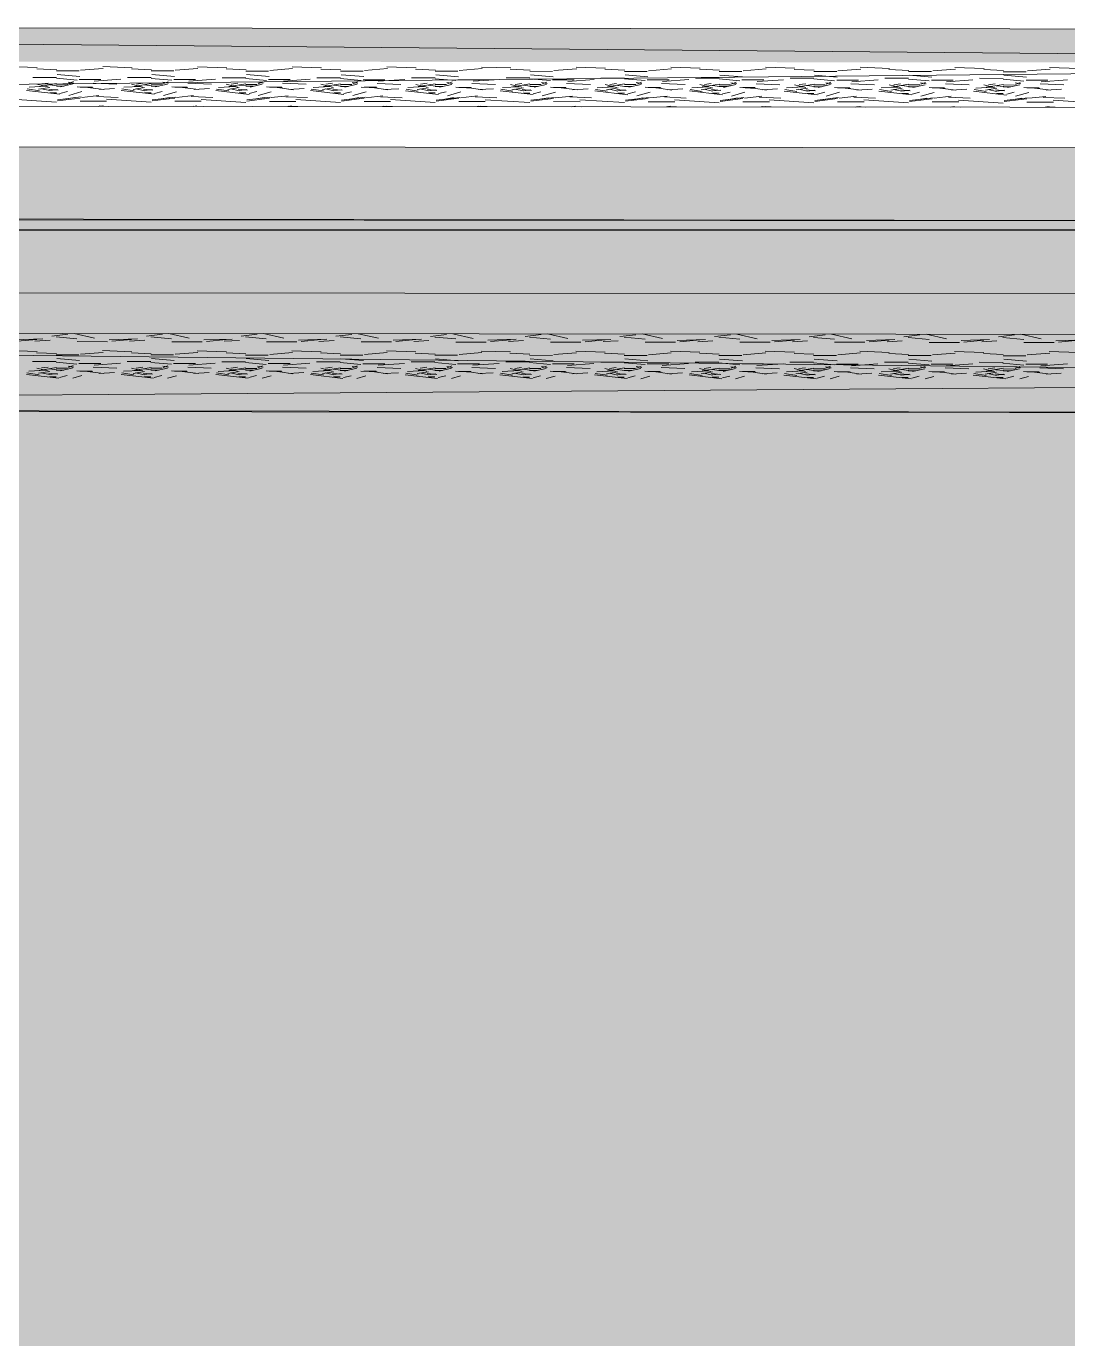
# Model space of a CAD drawing. Header units: inches. Extents: x -957 to 3394, y -3 to 3008.
# Drawn here: x 511.95 to 522.93, y 2172.69 to 2186.54 of the extents above; entities that cross this region are included whole.
import ezdxf

# ---------------------------------------------------------------- set-up
doc = ezdxf.new("R2010")
doc.units = ezdxf.units.IN
doc.header["$MEASUREMENT"] = 0
for name, color, linetype in [('hatches', 7, 'Continuous'), ('PDF_0', 7, 'Continuous'), ('PDF_GROUND', 7, 'Continuous')]:
    doc.layers.add(name, color=color, linetype=linetype)

msp = doc.modelspace()

# ---------------------------------------------------------------- hatches: boundary and pattern name
at = {"layer": 'hatches', "true_color": 0x000000}
h = msp.add_hatch(color=18, dxfattribs=at)
h.dxf.hatch_style = 1
h.paths.add_polyline_path([(423.822, 2184.391), (423.822, 1866.726), (660.591, 1866.726), (660.591, 2184.391)])
h.paths.add_polyline_path([(648.591, 2172.391), (648.591, 1878.726), (435.822, 1878.726), (435.822, 2172.391)], flags=16)
at = {"layer": 'PDF_0', "transparency": 33554559}
for points in [[(534.313, 2186.152), (490.342, 2186.189), (490.342, 2186.523), (490.343, 2186.528), (490.345, 2186.532), (490.349, 2186.535), (490.353, 2186.538), (490.358, 2186.538), (490.551, 2186.538), (490.554, 2186.539), (490.558, 2186.541), (490.56, 2186.543), (534.314, 2186.506)], [(490.339, 2182.515), (490.339, 2182.848), (534.31, 2182.811), (534.31, 2182.457), (490.557, 2182.494), (490.554, 2182.497), (490.551, 2182.499), (490.547, 2182.499), (490.355, 2182.499), (490.35, 2182.5), (490.345, 2182.502), (490.342, 2182.506), (490.34, 2182.51)]]:
    msp.add_hatch(color=256, dxfattribs=at).paths.add_polyline_path(points)

# ---------------------------------------------------------------- linework, layer by layer
at = {"layer": 'PDF_0', "lineweight": 0}
for points in [[(534.313, 2185.68), (490.342, 2185.717), (534.313, 2186.152), (490.342, 2186.543), (534.314, 2186.506)], [(511.753, 2186.117), (512.062, 2186.107)], [(512.057, 2186.095), (512.267, 2186.085)], [(512.518, 2186.079), (512.758, 2186.099)], [(512.752, 2186.117), (513.061, 2186.106)], [(513.056, 2186.094), (513.266, 2186.084)], [(513.517, 2186.078), (513.757, 2186.098)], [(513.751, 2186.116), (514.06, 2186.105)], [(514.055, 2186.093), (514.265, 2186.083)], [(514.516, 2186.077), (514.756, 2186.097)], [(514.75, 2186.115), (515.059, 2186.105)], [(515.054, 2186.092), (515.264, 2186.082)], [(515.515, 2186.077), (515.755, 2186.096)], [(515.749, 2186.114), (516.058, 2186.104)], [(516.053, 2186.091), (516.263, 2186.081)], [(516.514, 2186.076), (516.754, 2186.096)], [(516.748, 2186.113), (517.057, 2186.103)], [(517.052, 2186.09), (517.262, 2186.08)], [(517.513, 2186.075), (517.753, 2186.095)], [(517.747, 2186.112), (518.056, 2186.102)], [(518.051, 2186.09), (518.261, 2186.08)], [(518.512, 2186.074), (518.752, 2186.094)], [(518.746, 2186.111), (519.055, 2186.101)], [(519.05, 2186.089), (519.26, 2186.079)], [(519.511, 2186.073), (519.751, 2186.093)], [(519.745, 2186.111), (520.054, 2186.1)], [(520.049, 2186.088), (520.259, 2186.078)], [(520.51, 2186.072), (520.75, 2186.092)], [(520.744, 2186.11), (521.053, 2186.099)], [(521.048, 2186.087), (521.258, 2186.077)], [(521.509, 2186.071), (521.749, 2186.091)], [(521.743, 2186.109), (522.052, 2186.099)], [(522.047, 2186.086), (522.257, 2186.076)], [(522.508, 2186.071), (522.748, 2186.09)], [(522.741, 2186.108), (523.051, 2186.098)], [(512.014, 2186.002), (512.264, 2186.002)], [(512.085, 2185.909), (512.265, 2185.939)], [(512.108, 2185.934), (512.178, 2185.944)], [(512.482, 2185.974), (512.263, 2185.994)], [(512.264, 2186.072), (512.504, 2186.072)], [(512.271, 2186.034), (512.51, 2186.014)], [(512.389, 2185.953), (512.448, 2185.943)], [(512.443, 2185.959), (512.393, 2185.939)], [(512.504, 2185.982), (512.733, 2185.982)], [(512.652, 2185.943), (512.902, 2185.932)], [(512.663, 2185.965), (512.943, 2185.985)], [(513.013, 2186.001), (513.263, 2186.001)], [(513.084, 2185.908), (513.264, 2185.938)], [(513.107, 2185.933), (513.177, 2185.943)], [(513.481, 2185.973), (513.262, 2185.993)], [(513.263, 2186.071), (513.503, 2186.071)], [(513.27, 2186.034), (513.509, 2186.013)], [(513.388, 2185.953), (513.447, 2185.942)], [(513.442, 2185.958), (513.392, 2185.938)], [(513.503, 2185.981), (513.732, 2185.981)], [(513.651, 2185.942), (513.901, 2185.932)], [(513.662, 2185.964), (513.942, 2185.984)], [(514.012, 2186), (514.262, 2186)], [(514.083, 2185.908), (514.263, 2185.937)], [(514.106, 2185.932), (514.176, 2185.942)], [(514.48, 2185.972), (514.261, 2185.992)], [(514.262, 2186.07), (514.502, 2186.07)], [(514.268, 2186.033), (514.508, 2186.013)], [(514.387, 2185.952), (514.446, 2185.942)], [(514.441, 2185.957), (514.391, 2185.937)], [(514.502, 2185.98), (514.731, 2185.98)], [(514.65, 2185.941), (514.9, 2185.931)], [(514.661, 2185.963), (514.941, 2185.983)], [(515.011, 2186), (515.261, 2185.999)], [(515.082, 2185.907), (515.262, 2185.937)], [(515.105, 2185.932), (515.175, 2185.942)], [(515.479, 2185.971), (515.26, 2185.991)], [(515.261, 2186.069), (515.501, 2186.069)], [(515.267, 2186.032), (515.507, 2186.012)], [(515.385, 2185.951), (515.445, 2185.941)], [(515.44, 2185.956), (515.39, 2185.936)], [(515.501, 2185.979), (515.73, 2185.979)], [(515.649, 2185.94), (515.899, 2185.93)], [(515.66, 2185.962), (515.94, 2185.982)], [(516.01, 2185.999), (516.26, 2185.998)], [(516.081, 2185.906), (516.261, 2185.936)], [(516.104, 2185.931), (516.174, 2185.941)], [(516.478, 2185.97), (516.259, 2185.99)], [(516.26, 2186.068), (516.5, 2186.068)], [(516.266, 2186.031), (516.506, 2186.011)], [(516.384, 2185.95), (516.444, 2185.94)], [(516.439, 2185.955), (516.389, 2185.935)], [(516.5, 2185.978), (516.729, 2185.978)], [(516.648, 2185.939), (516.898, 2185.929)], [(516.659, 2185.962), (516.939, 2185.981)], [(517.009, 2185.998), (517.259, 2185.998)], [(517.08, 2185.905), (517.26, 2185.935)], [(517.103, 2185.93), (517.173, 2185.94)], [(517.477, 2185.969), (517.258, 2185.99)], [(517.259, 2186.068), (517.499, 2186.067)], [(517.265, 2186.03), (517.505, 2186.01)], [(517.383, 2185.949), (517.443, 2185.939)], [(517.438, 2185.954), (517.388, 2185.934)], [(517.499, 2185.978), (517.728, 2185.977)], [(517.647, 2185.938), (517.897, 2185.928)], [(517.658, 2185.961), (517.938, 2185.981)], [(518.008, 2185.997), (518.258, 2185.997)], [(518.102, 2185.929), (518.172, 2185.939)], [(518.476, 2185.969), (518.257, 2185.989)], [(518.258, 2186.067), (518.498, 2186.066)], [(518.264, 2186.029), (518.504, 2186.009)], [(518.382, 2185.948), (518.442, 2185.938)], [(518.437, 2185.953), (518.387, 2185.933)], [(518.498, 2185.977), (518.727, 2185.976)], [(518.646, 2185.938), (518.896, 2185.927)], [(518.657, 2185.96), (518.937, 2185.98)], [(519.007, 2185.996), (519.257, 2185.996)], [(519.101, 2185.928), (519.171, 2185.938)], [(519.475, 2185.968), (519.256, 2185.988)], [(519.257, 2186.066), (519.497, 2186.066)], [(519.263, 2186.028), (519.503, 2186.008)], [(519.381, 2185.947), (519.441, 2185.937)], [(519.436, 2185.953), (519.386, 2185.933)], [(519.497, 2185.976), (519.726, 2185.976)], [(519.645, 2185.937), (519.895, 2185.926)], [(519.656, 2185.959), (519.936, 2185.979)], [(520.006, 2185.995), (520.256, 2185.995)], [(520.1, 2185.927), (520.17, 2185.937)], [(520.474, 2185.967), (520.255, 2185.987)], [(520.256, 2186.065), (520.496, 2186.065)], [(520.262, 2186.028), (520.502, 2186.007)], [(520.38, 2185.947), (520.44, 2185.937)], [(520.435, 2185.952), (520.385, 2185.932)], [(520.496, 2185.975), (520.725, 2185.975)], [(520.644, 2185.936), (520.894, 2185.926)], [(520.655, 2185.958), (520.935, 2185.978)], [(521.005, 2185.994), (521.255, 2185.994)], [(521.099, 2185.926), (521.169, 2185.936)], [(521.473, 2185.966), (521.254, 2185.986)], [(521.255, 2186.064), (521.495, 2186.064)], [(521.261, 2186.027), (521.501, 2186.007)], [(521.379, 2185.946), (521.439, 2185.936)], [(521.434, 2185.951), (521.384, 2185.931)], [(521.495, 2185.974), (521.724, 2185.974)], [(521.643, 2185.935), (521.893, 2185.925)], [(521.654, 2185.957), (521.934, 2185.977)], [(522.004, 2185.994), (522.254, 2185.993)], [(522.098, 2185.926), (522.168, 2185.936)], [(522.472, 2185.965), (522.252, 2185.985)], [(522.254, 2186.063), (522.494, 2186.063)], [(522.26, 2186.026), (522.5, 2186.006)], [(522.378, 2185.945), (522.438, 2185.935)], [(522.433, 2185.95), (522.383, 2185.93)], [(522.494, 2185.973), (522.723, 2185.973)], [(522.653, 2185.956), (522.933, 2185.976)], [(511.949, 2185.866), (512.299, 2185.826)], [(511.956, 2185.882), (512.086, 2185.862)], [(511.975, 2185.9), (512.155, 2185.91)], [(512.058, 2185.933), (512.178, 2185.903)], [(512.075, 2185.878), (512.195, 2185.898)], [(512.105, 2185.884), (512.194, 2185.864)], [(512.183, 2185.88), (512.283, 2185.87)], [(512.19, 2185.924), (512.27, 2185.914)], [(512.194, 2185.866), (512.274, 2185.876)], [(512.194, 2185.842), (512.264, 2185.842)], [(512.264, 2185.932), (512.384, 2185.932)], [(512.264, 2185.912), (512.344, 2185.912)], [(512.275, 2185.767), (512.525, 2185.797)], [(512.38, 2185.855), (512.3, 2185.835)], [(512.438, 2185.934), (512.308, 2185.904)], [(512.393, 2185.813), (512.533, 2185.853)], [(512.482, 2185.904), (512.652, 2185.894)], [(512.514, 2185.902), (512.643, 2185.902)], [(512.532, 2185.792), (512.712, 2185.812)], [(512.624, 2185.895), (512.764, 2185.875)], [(512.685, 2185.802), (512.914, 2185.791)], [(512.718, 2185.877), (512.878, 2185.887)], [(512.948, 2185.865), (513.298, 2185.825)], [(512.955, 2185.881), (513.085, 2185.861)], [(512.974, 2185.899), (513.154, 2185.909)], [(513.057, 2185.932), (513.177, 2185.902)], [(513.074, 2185.877), (513.194, 2185.897)], [(513.104, 2185.884), (513.193, 2185.863)], [(513.182, 2185.879), (513.282, 2185.869)], [(513.189, 2185.924), (513.269, 2185.913)], [(513.193, 2185.865), (513.273, 2185.875)], [(513.193, 2185.841), (513.263, 2185.841)], [(513.263, 2185.931), (513.383, 2185.931)], [(513.263, 2185.911), (513.343, 2185.911)], [(513.274, 2185.766), (513.524, 2185.796)], [(513.379, 2185.854), (513.299, 2185.834)], [(513.437, 2185.933), (513.307, 2185.903)], [(513.392, 2185.812), (513.532, 2185.852)], [(513.481, 2185.903), (513.65, 2185.893)], [(513.513, 2185.901), (513.642, 2185.901)], [(513.531, 2185.791), (513.711, 2185.811)], [(513.623, 2185.894), (513.763, 2185.874)], [(513.684, 2185.801), (513.913, 2185.791)], [(513.717, 2185.876), (513.877, 2185.886)], [(513.947, 2185.865), (514.297, 2185.824)], [(513.954, 2185.88), (514.083, 2185.86)], [(513.973, 2185.898), (514.153, 2185.908)], [(514.056, 2185.932), (514.176, 2185.902)], [(514.073, 2185.876), (514.193, 2185.896)], [(514.103, 2185.883), (514.192, 2185.863)], [(514.181, 2185.878), (514.281, 2185.868)], [(514.188, 2185.923), (514.268, 2185.913)], [(514.192, 2185.864), (514.272, 2185.874)], [(514.192, 2185.84), (514.262, 2185.84)], [(514.262, 2185.93), (514.382, 2185.93)], [(514.262, 2185.91), (514.342, 2185.91)], [(514.378, 2185.853), (514.298, 2185.833)], [(514.436, 2185.932), (514.306, 2185.902)], [(514.391, 2185.812), (514.531, 2185.851)], [(514.48, 2185.903), (514.649, 2185.893)], [(514.512, 2185.9), (514.641, 2185.9)], [(514.53, 2185.79), (514.71, 2185.81)], [(514.622, 2185.894), (514.762, 2185.873)], [(514.683, 2185.8), (514.912, 2185.79)], [(514.716, 2185.875), (514.876, 2185.885)], [(514.946, 2185.864), (515.296, 2185.823)], [(514.953, 2185.88), (515.082, 2185.86)], [(514.973, 2185.897), (515.152, 2185.907)], [(515.055, 2185.931), (515.175, 2185.901)], [(515.072, 2185.875), (515.192, 2185.895)], [(515.102, 2185.882), (515.191, 2185.862)], [(515.18, 2185.877), (515.279, 2185.867)], [(515.187, 2185.922), (515.267, 2185.912)], [(515.191, 2185.864), (515.271, 2185.873)], [(515.191, 2185.84), (515.261, 2185.839)], [(515.261, 2185.93), (515.381, 2185.929)], [(515.261, 2185.909), (515.341, 2185.909)], [(515.377, 2185.852), (515.297, 2185.833)], [(515.435, 2185.931), (515.305, 2185.902)], [(515.39, 2185.811), (515.53, 2185.85)], [(515.479, 2185.902), (515.648, 2185.892)], [(515.511, 2185.899), (515.64, 2185.899)], [(515.529, 2185.789), (515.709, 2185.809)], [(515.621, 2185.893), (515.761, 2185.872)], [(515.682, 2185.799), (515.911, 2185.789)], [(515.715, 2185.874), (515.875, 2185.884)], [(515.945, 2185.863), (516.295, 2185.823)], [(515.952, 2185.879), (516.081, 2185.859)], [(515.972, 2185.896), (516.151, 2185.906)], [(516.054, 2185.93), (516.174, 2185.9)], [(516.071, 2185.874), (516.191, 2185.894)], [(516.101, 2185.881), (516.19, 2185.861)], [(516.179, 2185.876), (516.278, 2185.866)], [(516.186, 2185.921), (516.266, 2185.911)], [(516.19, 2185.863), (516.27, 2185.873)], [(516.19, 2185.839), (516.26, 2185.839)], [(516.26, 2185.929), (516.38, 2185.929)], [(516.26, 2185.909), (516.34, 2185.908)], [(516.376, 2185.852), (516.296, 2185.832)], [(516.434, 2185.93), (516.304, 2185.901)], [(516.389, 2185.81), (516.529, 2185.85)], [(516.478, 2185.901), (516.647, 2185.891)], [(516.509, 2185.898), (516.639, 2185.898)], [(516.528, 2185.788), (516.708, 2185.808)], [(516.62, 2185.892), (516.76, 2185.872)], [(516.681, 2185.798), (516.91, 2185.788)], [(516.714, 2185.874), (516.874, 2185.883)], [(516.944, 2185.862), (517.294, 2185.822)], [(516.951, 2185.878), (517.08, 2185.858)], [(516.971, 2185.896), (517.15, 2185.905)], [(517.053, 2185.929), (517.173, 2185.899)], [(517.07, 2185.873), (517.19, 2185.893)], [(517.1, 2185.88), (517.19, 2185.86)], [(517.178, 2185.876), (517.277, 2185.865)], [(517.185, 2185.92), (517.265, 2185.91)], [(517.189, 2185.862), (517.269, 2185.872)], [(517.189, 2185.838), (517.259, 2185.838)], [(517.259, 2185.928), (517.379, 2185.928)], [(517.259, 2185.908), (517.339, 2185.908)], [(517.375, 2185.851), (517.295, 2185.831)], [(517.433, 2185.93), (517.303, 2185.9)], [(517.388, 2185.809), (517.528, 2185.849)], [(517.477, 2185.9), (517.646, 2185.89)], [(517.508, 2185.897), (517.638, 2185.897)], [(517.527, 2185.787), (517.707, 2185.807)], [(517.619, 2185.891), (517.759, 2185.871)], [(517.679, 2185.797), (517.909, 2185.787)], [(517.713, 2185.873), (517.873, 2185.882)], [(517.943, 2185.861), (518.293, 2185.821)], [(517.95, 2185.877), (518.079, 2185.857)], [(517.969, 2185.895), (518.149, 2185.905)], [(518.052, 2185.928), (518.172, 2185.898)], [(518.069, 2185.872), (518.189, 2185.892)], [(518.079, 2185.904), (518.259, 2185.934)], [(518.099, 2185.879), (518.188, 2185.859)], [(518.177, 2185.875), (518.276, 2185.865)], [(518.184, 2185.919), (518.264, 2185.909)], [(518.188, 2185.861), (518.268, 2185.871)], [(518.188, 2185.837), (518.258, 2185.837)], [(518.258, 2185.927), (518.378, 2185.927)], [(518.258, 2185.907), (518.338, 2185.907)], [(518.374, 2185.85), (518.294, 2185.83)], [(518.432, 2185.929), (518.302, 2185.899)], [(518.387, 2185.808), (518.527, 2185.848)], [(518.476, 2185.899), (518.645, 2185.889)], [(518.507, 2185.897), (518.637, 2185.896)], [(518.526, 2185.787), (518.706, 2185.806)], [(518.618, 2185.89), (518.758, 2185.87)], [(518.678, 2185.797), (518.908, 2185.786)], [(518.712, 2185.872), (518.872, 2185.882)], [(518.942, 2185.86), (519.292, 2185.82)], [(518.949, 2185.876), (519.078, 2185.856)], [(518.968, 2185.894), (519.148, 2185.904)], [(519.051, 2185.927), (519.171, 2185.897)], [(519.068, 2185.872), (519.188, 2185.892)], [(519.078, 2185.903), (519.258, 2185.933)], [(519.098, 2185.878), (519.187, 2185.858)], [(519.176, 2185.874), (519.275, 2185.864)], [(519.183, 2185.918), (519.263, 2185.908)], [(519.187, 2185.86), (519.267, 2185.87)], [(519.187, 2185.836), (519.257, 2185.836)], [(519.257, 2185.926), (519.377, 2185.926)], [(519.257, 2185.906), (519.337, 2185.906)], [(519.373, 2185.849), (519.293, 2185.829)], [(519.431, 2185.928), (519.301, 2185.898)], [(519.386, 2185.807), (519.526, 2185.847)], [(519.475, 2185.898), (519.644, 2185.888)], [(519.506, 2185.896), (519.636, 2185.896)], [(519.525, 2185.786), (519.705, 2185.806)], [(519.617, 2185.889), (519.757, 2185.869)], [(519.677, 2185.796), (519.907, 2185.786)], [(519.711, 2185.871), (519.871, 2185.881)], [(519.941, 2185.859), (520.291, 2185.819)], [(519.948, 2185.875), (520.077, 2185.855)], [(519.967, 2185.893), (520.147, 2185.903)], [(520.05, 2185.926), (520.17, 2185.896)], [(520.067, 2185.871), (520.187, 2185.891)], [(520.077, 2185.902), (520.257, 2185.932)], [(520.097, 2185.878), (520.186, 2185.857)], [(520.175, 2185.873), (520.274, 2185.863)], [(520.182, 2185.918), (520.262, 2185.907)], [(520.186, 2185.859), (520.266, 2185.869)], [(520.186, 2185.835), (520.256, 2185.835)], [(520.256, 2185.925), (520.376, 2185.925)], [(520.256, 2185.905), (520.336, 2185.905)], [(520.372, 2185.848), (520.292, 2185.828)], [(520.43, 2185.927), (520.3, 2185.897)], [(520.385, 2185.806), (520.525, 2185.846)], [(520.474, 2185.897), (520.643, 2185.887)], [(520.505, 2185.895), (520.635, 2185.895)], [(520.524, 2185.785), (520.704, 2185.805)], [(520.616, 2185.888), (520.756, 2185.868)], [(520.71, 2185.87), (520.87, 2185.88)], [(520.94, 2185.859), (521.29, 2185.818)], [(520.947, 2185.874), (521.076, 2185.854)], [(520.966, 2185.892), (521.146, 2185.902)], [(521.049, 2185.926), (521.169, 2185.896)], [(521.066, 2185.87), (521.186, 2185.89)], [(521.076, 2185.902), (521.256, 2185.931)], [(521.096, 2185.877), (521.185, 2185.857)], [(521.174, 2185.872), (521.273, 2185.862)], [(521.181, 2185.917), (521.261, 2185.907)], [(521.185, 2185.858), (521.265, 2185.868)], [(521.185, 2185.834), (521.255, 2185.834)], [(521.255, 2185.924), (521.375, 2185.924)], [(521.255, 2185.904), (521.335, 2185.904)], [(521.371, 2185.847), (521.291, 2185.828)], [(521.429, 2185.926), (521.299, 2185.896)], [(521.384, 2185.806), (521.524, 2185.845)], [(521.473, 2185.897), (521.642, 2185.887)], [(521.504, 2185.894), (521.634, 2185.894)], [(521.523, 2185.784), (521.703, 2185.804)], [(521.615, 2185.888), (521.755, 2185.867)], [(521.709, 2185.869), (521.869, 2185.879)], [(521.939, 2185.858), (522.289, 2185.817)], [(521.946, 2185.874), (522.075, 2185.854)], [(521.965, 2185.891), (522.145, 2185.901)], [(522.048, 2185.925), (522.168, 2185.895)], [(522.065, 2185.869), (522.185, 2185.889)], [(522.075, 2185.901), (522.255, 2185.93)], [(522.095, 2185.876), (522.184, 2185.856)], [(522.173, 2185.871), (522.272, 2185.861)], [(522.18, 2185.916), (522.26, 2185.906)], [(522.184, 2185.858), (522.264, 2185.867)], [(522.184, 2185.834), (522.254, 2185.834)], [(522.254, 2185.924), (522.374, 2185.923)], [(522.254, 2185.903), (522.334, 2185.903)], [(522.37, 2185.846), (522.29, 2185.827)], [(522.428, 2185.925), (522.298, 2185.896)], [(522.383, 2185.805), (522.523, 2185.844)], [(522.472, 2185.896), (522.641, 2185.886)], [(522.503, 2185.893), (522.633, 2185.893)], [(522.522, 2185.783), (522.702, 2185.803)], [(522.614, 2185.887), (522.754, 2185.867)], [(522.642, 2185.934), (522.892, 2185.924)], [(522.708, 2185.868), (522.868, 2185.878)], [(511.793, 2185.772), (512.263, 2185.742)], [(512.274, 2185.756), (512.514, 2185.786)], [(512.348, 2185.773), (512.458, 2185.793)], [(512.513, 2185.752), (512.793, 2185.752)], [(512.707, 2185.698), (512.747, 2185.704)], [(512.716, 2185.702), (512.812, 2185.698)], [(512.792, 2185.772), (513.262, 2185.741)], [(513.273, 2185.755), (513.513, 2185.785)], [(513.347, 2185.772), (513.457, 2185.792)], [(513.512, 2185.751), (513.792, 2185.751)], [(513.706, 2185.697), (513.746, 2185.703)], [(513.715, 2185.701), (513.811, 2185.697)], [(513.791, 2185.771), (514.261, 2185.74)], [(514.272, 2185.754), (514.512, 2185.784)], [(514.273, 2185.765), (514.523, 2185.795)], [(514.346, 2185.772), (514.456, 2185.791)], [(514.511, 2185.75), (514.791, 2185.75)], [(514.705, 2185.696), (514.745, 2185.702)], [(514.714, 2185.7), (514.81, 2185.696)], [(514.79, 2185.77), (515.26, 2185.739)], [(515.271, 2185.754), (515.511, 2185.783)], [(515.272, 2185.764), (515.522, 2185.794)], [(515.345, 2185.771), (515.455, 2185.79)], [(515.51, 2185.749), (515.79, 2185.749)], [(515.704, 2185.696), (515.744, 2185.701)], [(515.713, 2185.699), (515.809, 2185.695)], [(515.789, 2185.769), (516.259, 2185.739)], [(516.27, 2185.753), (516.51, 2185.783)], [(516.271, 2185.764), (516.521, 2185.793)], [(516.344, 2185.77), (516.454, 2185.79)], [(516.509, 2185.749), (516.789, 2185.748)], [(516.703, 2185.695), (516.743, 2185.7)], [(516.712, 2185.699), (516.808, 2185.695)], [(516.788, 2185.768), (517.258, 2185.738)], [(517.269, 2185.752), (517.509, 2185.782)], [(517.27, 2185.763), (517.52, 2185.792)], [(517.343, 2185.769), (517.453, 2185.789)], [(517.508, 2185.748), (517.788, 2185.747)], [(517.702, 2185.694), (517.742, 2185.7)], [(517.711, 2185.698), (517.807, 2185.694)], [(517.787, 2185.767), (518.256, 2185.737)], [(518.268, 2185.751), (518.508, 2185.781)], [(518.269, 2185.762), (518.519, 2185.792)], [(518.342, 2185.768), (518.452, 2185.788)], [(518.507, 2185.747), (518.787, 2185.747)], [(518.701, 2185.693), (518.741, 2185.699)], [(518.71, 2185.697), (518.806, 2185.693)], [(518.786, 2185.766), (519.255, 2185.736)], [(519.267, 2185.75), (519.507, 2185.78)], [(519.268, 2185.761), (519.518, 2185.791)], [(519.341, 2185.767), (519.451, 2185.787)], [(519.506, 2185.746), (519.786, 2185.746)], [(519.7, 2185.692), (519.74, 2185.698)], [(519.709, 2185.696), (519.805, 2185.692)], [(519.785, 2185.766), (520.254, 2185.735)], [(520.266, 2185.749), (520.506, 2185.779)], [(520.267, 2185.76), (520.517, 2185.79)], [(520.34, 2185.766), (520.45, 2185.786)], [(520.505, 2185.745), (520.785, 2185.745)], [(520.676, 2185.795), (520.906, 2185.785)], [(520.699, 2185.691), (520.739, 2185.697)], [(520.708, 2185.695), (520.804, 2185.691)], [(520.784, 2185.765), (521.253, 2185.734)], [(521.265, 2185.748), (521.505, 2185.778)], [(521.266, 2185.759), (521.516, 2185.789)], [(521.339, 2185.766), (521.449, 2185.785)], [(521.504, 2185.744), (521.784, 2185.744)], [(521.675, 2185.794), (521.905, 2185.784)], [(521.698, 2185.69), (521.738, 2185.696)], [(521.707, 2185.694), (521.803, 2185.69)], [(521.783, 2185.764), (522.252, 2185.733)], [(522.264, 2185.748), (522.504, 2185.777)], [(522.265, 2185.759), (522.515, 2185.788)], [(522.338, 2185.765), (522.448, 2185.784)], [(522.503, 2185.743), (522.783, 2185.743)], [(522.674, 2185.793), (522.904, 2185.783)], [(522.696, 2185.69), (522.737, 2185.695)], [(522.706, 2185.693), (522.802, 2185.69)], [(522.782, 2185.763), (523.251, 2185.733)], [(397.222, 2184.599), (661.252, 2184.373)], [(529.655, 2184.485), (495.438, 2184.528)], [(534.311, 2183.283), (490.34, 2183.32), (534.31, 2182.811), (490.339, 2182.494), (534.31, 2182.457)], [(511.82, 2183.234), (512.12, 2183.244)], [(511.848, 2183.219), (512.058, 2183.239)], [(512.037, 2183.22), (512.197, 2183.23)], [(512.214, 2183.274), (512.384, 2183.294)], [(512.26, 2183.267), (512.48, 2183.246)], [(512.449, 2183.301), (512.664, 2183.252)], [(512.481, 2183.215), (512.801, 2183.214)], [(512.819, 2183.233), (513.119, 2183.243)], [(512.847, 2183.219), (513.057, 2183.238)], [(513.036, 2183.219), (513.196, 2183.229)], [(513.213, 2183.273), (513.383, 2183.293)], [(513.259, 2183.266), (513.479, 2183.246)], [(513.448, 2183.301), (513.663, 2183.252)], [(513.48, 2183.214), (513.8, 2183.214)], [(513.818, 2183.233), (514.118, 2183.242)], [(513.846, 2183.218), (514.056, 2183.238)], [(514.035, 2183.219), (514.195, 2183.228)], [(514.212, 2183.272), (514.382, 2183.292)], [(514.258, 2183.265), (514.478, 2183.245)], [(514.447, 2183.3), (514.662, 2183.251)], [(514.479, 2183.213), (514.799, 2183.213)], [(514.817, 2183.232), (515.117, 2183.242)], [(514.845, 2183.217), (515.055, 2183.237)], [(515.034, 2183.218), (515.194, 2183.227)], [(515.211, 2183.271), (515.381, 2183.291)], [(515.257, 2183.264), (515.477, 2183.244)], [(515.446, 2183.299), (515.661, 2183.25)], [(515.478, 2183.212), (515.798, 2183.212)], [(515.816, 2183.231), (516.116, 2183.241)], [(515.844, 2183.216), (516.054, 2183.236)], [(516.033, 2183.217), (516.193, 2183.227)], [(516.21, 2183.27), (516.38, 2183.29)], [(516.256, 2183.263), (516.476, 2183.243)], [(516.445, 2183.298), (516.66, 2183.249)], [(516.477, 2183.211), (516.797, 2183.211)], [(516.815, 2183.23), (517.115, 2183.24)], [(516.843, 2183.215), (517.053, 2183.235)], [(517.032, 2183.216), (517.192, 2183.226)], [(517.209, 2183.27), (517.379, 2183.289)], [(517.255, 2183.262), (517.475, 2183.242)], [(517.444, 2183.297), (517.659, 2183.248)], [(517.476, 2183.21), (517.796, 2183.21)], [(517.814, 2183.229), (518.114, 2183.239)], [(517.842, 2183.214), (518.052, 2183.234)], [(518.031, 2183.215), (518.191, 2183.225)], [(518.208, 2183.269), (518.378, 2183.288)], [(518.254, 2183.262), (518.474, 2183.241)], [(518.443, 2183.296), (518.658, 2183.247)], [(518.475, 2183.21), (518.795, 2183.209)], [(518.813, 2183.228), (519.113, 2183.238)], [(518.841, 2183.213), (519.051, 2183.233)], [(519.03, 2183.214), (519.19, 2183.224)], [(519.207, 2183.268), (519.377, 2183.288)], [(519.253, 2183.261), (519.473, 2183.24)], [(519.442, 2183.295), (519.657, 2183.246)], [(519.474, 2183.209), (519.794, 2183.208)], [(519.812, 2183.227), (520.112, 2183.237)], [(519.84, 2183.213), (520.05, 2183.232)], [(520.029, 2183.213), (520.189, 2183.223)], [(520.206, 2183.267), (520.376, 2183.287)], [(520.252, 2183.26), (520.472, 2183.24)], [(520.441, 2183.295), (520.656, 2183.246)], [(520.473, 2183.208), (520.793, 2183.208)], [(520.811, 2183.227), (521.111, 2183.236)], [(520.839, 2183.212), (521.049, 2183.232)], [(521.028, 2183.213), (521.188, 2183.222)], [(521.205, 2183.266), (521.375, 2183.286)], [(521.251, 2183.259), (521.471, 2183.239)], [(521.44, 2183.294), (521.655, 2183.245)], [(521.472, 2183.207), (521.792, 2183.207)], [(521.81, 2183.226), (522.11, 2183.236)], [(521.838, 2183.211), (522.048, 2183.231)], [(522.027, 2183.212), (522.187, 2183.222)], [(522.204, 2183.265), (522.374, 2183.285)], [(522.25, 2183.258), (522.47, 2183.238)], [(522.439, 2183.293), (522.654, 2183.244)], [(522.471, 2183.206), (522.791, 2183.206)], [(522.809, 2183.225), (523.109, 2183.235)], [(522.837, 2183.21), (523.047, 2183.23)], [(511.75, 2183.12), (512.06, 2183.11)], [(512.055, 2183.098), (512.264, 2183.088)], [(512.261, 2183.075), (512.501, 2183.075)], [(512.268, 2183.037), (512.508, 2183.017)], [(512.516, 2183.082), (512.755, 2183.102)], [(512.749, 2183.12), (513.059, 2183.109)], [(513.054, 2183.097), (513.263, 2183.087)], [(513.26, 2183.074), (513.5, 2183.074)], [(513.267, 2183.037), (513.507, 2183.016)], [(513.515, 2183.081), (513.754, 2183.101)], [(513.748, 2183.119), (514.058, 2183.108)], [(514.053, 2183.096), (514.262, 2183.086)], [(514.259, 2183.073), (514.499, 2183.073)], [(514.266, 2183.036), (514.506, 2183.016)], [(514.514, 2183.08), (514.753, 2183.1)], [(514.747, 2183.118), (515.057, 2183.108)], [(515.051, 2183.095), (515.261, 2183.085)], [(515.258, 2183.072), (515.498, 2183.072)], [(515.265, 2183.035), (515.505, 2183.015)], [(515.513, 2183.08), (515.752, 2183.099)], [(515.746, 2183.117), (516.056, 2183.107)], [(516.05, 2183.094), (516.26, 2183.084)], [(516.257, 2183.071), (516.497, 2183.071)], [(516.264, 2183.034), (516.504, 2183.014)], [(516.512, 2183.079), (516.751, 2183.099)], [(516.745, 2183.116), (517.055, 2183.106)], [(517.049, 2183.094), (517.259, 2183.083)], [(517.256, 2183.071), (517.496, 2183.07)], [(517.263, 2183.033), (517.503, 2183.013)], [(517.511, 2183.078), (517.75, 2183.098)], [(517.744, 2183.115), (518.054, 2183.105)], [(518.048, 2183.093), (518.258, 2183.083)], [(518.255, 2183.07), (518.495, 2183.07)], [(518.262, 2183.032), (518.502, 2183.012)], [(518.51, 2183.077), (518.749, 2183.097)], [(518.743, 2183.114), (519.053, 2183.104)], [(519.047, 2183.092), (519.257, 2183.082)], [(519.254, 2183.069), (519.494, 2183.069)], [(519.261, 2183.031), (519.501, 2183.011)], [(519.509, 2183.076), (519.748, 2183.096)], [(519.742, 2183.114), (520.052, 2183.103)], [(520.046, 2183.091), (520.256, 2183.081)], [(520.253, 2183.068), (520.493, 2183.068)], [(520.26, 2183.031), (520.5, 2183.011)], [(520.508, 2183.075), (520.747, 2183.095)], [(520.741, 2183.113), (521.051, 2183.102)], [(521.045, 2183.09), (521.255, 2183.08)], [(521.252, 2183.067), (521.492, 2183.067)], [(521.259, 2183.03), (521.499, 2183.01)], [(521.507, 2183.074), (521.746, 2183.094)], [(521.74, 2183.112), (522.05, 2183.102)], [(522.044, 2183.089), (522.254, 2183.079)], [(522.251, 2183.066), (522.491, 2183.066)], [(522.258, 2183.029), (522.498, 2183.009)], [(522.506, 2183.074), (522.745, 2183.093)], [(522.739, 2183.111), (523.049, 2183.101)], [(511.973, 2182.903), (512.153, 2182.913)], [(512.012, 2183.005), (512.261, 2183.005)], [(512.056, 2182.936), (512.176, 2182.906)], [(512.073, 2182.881), (512.193, 2182.901)], [(512.083, 2182.912), (512.263, 2182.942)], [(512.102, 2182.887), (512.192, 2182.867)], [(512.105, 2182.937), (512.175, 2182.947)], [(512.187, 2182.927), (512.267, 2182.917)], [(512.48, 2182.977), (512.26, 2182.997)], [(512.261, 2182.935), (512.381, 2182.935)], [(512.261, 2182.915), (512.341, 2182.915)], [(512.435, 2182.937), (512.305, 2182.907)], [(512.386, 2182.956), (512.446, 2182.946)], [(512.44, 2182.962), (512.39, 2182.942)], [(512.479, 2182.907), (512.649, 2182.897)], [(512.501, 2182.985), (512.731, 2182.985)], [(512.511, 2182.905), (512.641, 2182.905)], [(512.621, 2182.898), (512.761, 2182.878)], [(512.65, 2182.946), (512.9, 2182.935)], [(512.661, 2182.968), (512.94, 2182.988)], [(512.716, 2182.88), (512.876, 2182.89)], [(512.972, 2182.902), (513.152, 2182.912)], [(513.011, 2183.004), (513.26, 2183.004)], [(513.055, 2182.936), (513.175, 2182.906)], [(513.072, 2182.88), (513.192, 2182.9)], [(513.082, 2182.911), (513.262, 2182.941)], [(513.104, 2182.936), (513.174, 2182.946)], [(513.186, 2182.927), (513.266, 2182.916)], [(513.479, 2182.976), (513.259, 2182.996)], [(513.26, 2182.934), (513.38, 2182.934)], [(513.26, 2182.914), (513.34, 2182.914)], [(513.434, 2182.936), (513.304, 2182.906)], [(513.385, 2182.956), (513.445, 2182.946)], [(513.439, 2182.961), (513.389, 2182.941)], [(513.478, 2182.906), (513.648, 2182.897)], [(513.5, 2182.984), (513.73, 2182.984)], [(513.51, 2182.904), (513.64, 2182.904)], [(513.62, 2182.897), (513.76, 2182.877)], [(513.649, 2182.945), (513.898, 2182.935)], [(513.66, 2182.967), (513.939, 2182.987)], [(513.715, 2182.879), (513.875, 2182.889)], [(513.971, 2182.901), (514.151, 2182.911)], [(514.01, 2183.003), (514.259, 2183.003)], [(514.054, 2182.935), (514.174, 2182.905)], [(514.071, 2182.879), (514.191, 2182.899)], [(514.081, 2182.911), (514.261, 2182.94)], [(514.103, 2182.935), (514.173, 2182.945)], [(514.185, 2182.926), (514.265, 2182.916)], [(514.478, 2182.975), (514.258, 2182.995)], [(514.259, 2182.933), (514.379, 2182.933)], [(514.259, 2182.913), (514.339, 2182.913)], [(514.433, 2182.935), (514.303, 2182.905)], [(514.384, 2182.955), (514.444, 2182.945)], [(514.438, 2182.96), (514.388, 2182.94)], [(514.477, 2182.906), (514.647, 2182.896)], [(514.499, 2182.983), (514.729, 2182.983)], [(514.509, 2182.903), (514.639, 2182.903)], [(514.619, 2182.897), (514.759, 2182.876)], [(514.648, 2182.944), (514.897, 2182.934)], [(514.659, 2182.966), (514.938, 2182.986)], [(514.714, 2182.878), (514.874, 2182.888)], [(514.97, 2182.9), (515.15, 2182.91)], [(515.009, 2183.003), (515.258, 2183.002)], [(515.053, 2182.934), (515.173, 2182.904)], [(515.07, 2182.878), (515.19, 2182.898)], [(515.08, 2182.91), (515.26, 2182.939)], [(515.102, 2182.935), (515.172, 2182.945)], [(515.184, 2182.925), (515.264, 2182.915)], [(515.477, 2182.974), (515.257, 2182.994)], [(515.258, 2182.933), (515.378, 2182.932)], [(515.258, 2182.912), (515.338, 2182.912)], [(515.432, 2182.934), (515.302, 2182.905)], [(515.383, 2182.954), (515.443, 2182.944)], [(515.437, 2182.959), (515.387, 2182.939)], [(515.476, 2182.905), (515.646, 2182.895)], [(515.498, 2182.982), (515.728, 2182.982)], [(515.508, 2182.902), (515.638, 2182.902)], [(515.618, 2182.896), (515.758, 2182.876)], [(515.647, 2182.943), (515.896, 2182.933)], [(515.658, 2182.965), (515.937, 2182.985)], [(515.713, 2182.877), (515.873, 2182.887)], [(515.969, 2182.9), (516.149, 2182.909)], [(516.008, 2183.002), (516.257, 2183.001)], [(516.052, 2182.933), (516.171, 2182.903)], [(516.069, 2182.877), (516.189, 2182.897)], [(516.079, 2182.909), (516.259, 2182.939)], [(516.101, 2182.934), (516.171, 2182.944)], [(516.183, 2182.924), (516.263, 2182.914)], [(516.476, 2182.973), (516.256, 2182.993)], [(516.257, 2182.932), (516.377, 2182.932)], [(516.257, 2182.912), (516.337, 2182.912)], [(516.431, 2182.934), (516.301, 2182.904)], [(516.382, 2182.953), (516.442, 2182.943)], [(516.436, 2182.958), (516.386, 2182.938)], [(516.475, 2182.904), (516.645, 2182.894)], [(516.497, 2182.981), (516.727, 2182.981)], [(516.507, 2182.901), (516.637, 2182.901)], [(516.617, 2182.895), (516.757, 2182.875)], [(516.646, 2182.942), (516.895, 2182.932)], [(516.657, 2182.965), (516.936, 2182.984)], [(516.968, 2182.899), (517.148, 2182.909)], [(517.007, 2183.001), (517.256, 2183.001)], [(517.051, 2182.932), (517.17, 2182.902)], [(517.068, 2182.876), (517.188, 2182.896)], [(517.078, 2182.908), (517.258, 2182.938)], [(517.1, 2182.933), (517.17, 2182.943)], [(517.182, 2182.923), (517.262, 2182.913)], [(517.475, 2182.972), (517.255, 2182.993)], [(517.256, 2182.931), (517.376, 2182.931)], [(517.256, 2182.911), (517.336, 2182.911)], [(517.43, 2182.933), (517.3, 2182.903)], [(517.381, 2182.952), (517.441, 2182.942)], [(517.435, 2182.957), (517.385, 2182.937)], [(517.474, 2182.903), (517.644, 2182.893)], [(517.496, 2182.981), (517.726, 2182.98)], [(517.506, 2182.901), (517.636, 2182.9)], [(517.616, 2182.894), (517.756, 2182.874)], [(517.645, 2182.941), (517.894, 2182.931)], [(517.656, 2182.964), (517.935, 2182.984)], [(517.967, 2182.898), (518.147, 2182.908)], [(518.006, 2183), (518.255, 2183)], [(518.05, 2182.931), (518.169, 2182.901)], [(518.067, 2182.876), (518.187, 2182.895)], [(518.077, 2182.907), (518.257, 2182.937)], [(518.099, 2182.932), (518.169, 2182.942)], [(518.181, 2182.922), (518.261, 2182.912)], [(518.474, 2182.972), (518.254, 2182.992)], [(518.255, 2182.93), (518.375, 2182.93)], [(518.255, 2182.91), (518.335, 2182.91)], [(518.429, 2182.932), (518.299, 2182.902)], [(518.38, 2182.951), (518.44, 2182.941)], [(518.434, 2182.956), (518.384, 2182.936)], [(518.473, 2182.902), (518.643, 2182.892)], [(518.495, 2182.98), (518.725, 2182.979)], [(518.505, 2182.9), (518.635, 2182.9)], [(518.615, 2182.893), (518.755, 2182.873)], [(518.644, 2182.941), (518.893, 2182.93)], [(518.655, 2182.963), (518.934, 2182.983)], [(518.966, 2182.897), (519.146, 2182.907)], [(519.004, 2182.999), (519.254, 2182.999)], [(519.049, 2182.93), (519.168, 2182.9)], [(519.066, 2182.875), (519.186, 2182.895)], [(519.076, 2182.906), (519.256, 2182.936)], [(519.098, 2182.931), (519.168, 2182.941)], [(519.18, 2182.921), (519.26, 2182.911)], [(519.473, 2182.971), (519.253, 2182.991)], [(519.254, 2182.929), (519.374, 2182.929)], [(519.254, 2182.909), (519.334, 2182.909)], [(519.428, 2182.931), (519.298, 2182.901)], [(519.379, 2182.95), (519.439, 2182.94)], [(519.433, 2182.956), (519.383, 2182.936)], [(519.472, 2182.901), (519.642, 2182.891)], [(519.494, 2182.979), (519.724, 2182.979)], [(519.504, 2182.899), (519.634, 2182.899)], [(519.614, 2182.892), (519.754, 2182.872)], [(519.643, 2182.94), (519.892, 2182.929)], [(519.653, 2182.962), (519.933, 2182.982)], [(519.965, 2182.896), (520.145, 2182.906)], [(520.003, 2182.998), (520.253, 2182.998)], [(520.048, 2182.93), (520.167, 2182.9)], [(520.065, 2182.874), (520.185, 2182.894)], [(520.075, 2182.905), (520.255, 2182.935)], [(520.097, 2182.93), (520.167, 2182.94)], [(520.179, 2182.921), (520.259, 2182.911)], [(520.472, 2182.97), (520.252, 2182.99)], [(520.253, 2182.928), (520.373, 2182.928)], [(520.253, 2182.908), (520.333, 2182.908)], [(520.427, 2182.93), (520.297, 2182.9)], [(520.378, 2182.95), (520.438, 2182.94)], [(520.432, 2182.955), (520.382, 2182.935)], [(520.471, 2182.901), (520.641, 2182.891)], [(520.493, 2182.978), (520.723, 2182.978)], [(520.503, 2182.898), (520.633, 2182.898)], [(520.613, 2182.891), (520.753, 2182.871)], [(520.642, 2182.939), (520.891, 2182.929)], [(520.652, 2182.961), (520.932, 2182.981)], [(520.964, 2182.895), (521.144, 2182.905)], [(521.002, 2182.997), (521.252, 2182.997)], [(521.046, 2182.929), (521.166, 2182.899)], [(521.064, 2182.873), (521.184, 2182.893)], [(521.074, 2182.905), (521.254, 2182.934)], [(521.096, 2182.93), (521.166, 2182.939)], [(521.178, 2182.92), (521.258, 2182.91)], [(521.471, 2182.969), (521.251, 2182.989)], [(521.252, 2182.927), (521.372, 2182.927)], [(521.252, 2182.907), (521.332, 2182.907)], [(521.426, 2182.929), (521.296, 2182.899)], [(521.377, 2182.949), (521.437, 2182.939)], [(521.431, 2182.954), (521.381, 2182.934)], [(521.47, 2182.9), (521.64, 2182.89)], [(521.492, 2182.977), (521.722, 2182.977)], [(521.502, 2182.897), (521.632, 2182.897)], [(521.612, 2182.891), (521.752, 2182.87)], [(521.641, 2182.938), (521.89, 2182.928)], [(521.651, 2182.96), (521.931, 2182.98)], [(521.963, 2182.894), (522.143, 2182.904)], [(522.001, 2182.997), (522.251, 2182.996)], [(522.045, 2182.928), (522.165, 2182.898)], [(522.063, 2182.872), (522.183, 2182.892)], [(522.073, 2182.904), (522.253, 2182.934)], [(522.095, 2182.929), (522.165, 2182.939)], [(522.177, 2182.919), (522.257, 2182.909)], [(522.47, 2182.968), (522.25, 2182.988)], [(522.251, 2182.927), (522.371, 2182.926)], [(522.251, 2182.906), (522.331, 2182.906)], [(522.425, 2182.928), (522.295, 2182.899)], [(522.376, 2182.948), (522.436, 2182.938)], [(522.43, 2182.953), (522.38, 2182.933)], [(522.469, 2182.899), (522.639, 2182.889)], [(522.491, 2182.976), (522.721, 2182.976)], [(522.501, 2182.896), (522.631, 2182.896)], [(522.611, 2182.89), (522.751, 2182.87)], [(522.64, 2182.937), (522.889, 2182.927)], [(522.65, 2182.959), (522.93, 2182.979)], [(511.947, 2182.869), (512.29, 2182.83)], [(511.953, 2182.885), (512.083, 2182.865)], [(512.18, 2182.883), (512.28, 2182.873)], [(512.191, 2182.869), (512.272, 2182.879)], [(512.191, 2182.845), (512.261, 2182.845)], [(512.377, 2182.858), (512.297, 2182.838)], [(512.437, 2182.83), (512.53, 2182.856)], [(512.946, 2182.868), (513.289, 2182.829)], [(512.952, 2182.884), (513.082, 2182.864)], [(513.101, 2182.887), (513.191, 2182.866)], [(513.179, 2182.882), (513.279, 2182.872)], [(513.19, 2182.868), (513.271, 2182.878)], [(513.19, 2182.844), (513.26, 2182.844)], [(513.376, 2182.857), (513.296, 2182.837)], [(513.436, 2182.829), (513.529, 2182.855)], [(513.945, 2182.868), (514.288, 2182.828)], [(513.951, 2182.884), (514.081, 2182.863)], [(514.1, 2182.886), (514.19, 2182.866)], [(514.178, 2182.881), (514.278, 2182.871)], [(514.189, 2182.867), (514.269, 2182.877)], [(514.189, 2182.843), (514.259, 2182.843)], [(514.375, 2182.856), (514.295, 2182.837)], [(514.435, 2182.828), (514.528, 2182.854)], [(514.944, 2182.867), (515.287, 2182.827)], [(514.95, 2182.883), (515.08, 2182.863)], [(515.099, 2182.885), (515.189, 2182.865)], [(515.177, 2182.88), (515.277, 2182.87)], [(515.188, 2182.843), (515.258, 2182.843)], [(515.189, 2182.867), (515.268, 2182.877)], [(515.374, 2182.855), (515.294, 2182.836)], [(515.434, 2182.827), (515.527, 2182.854)], [(515.943, 2182.866), (516.286, 2182.826)], [(515.949, 2182.882), (516.079, 2182.862)], [(516.098, 2182.884), (516.188, 2182.864)], [(516.176, 2182.879), (516.276, 2182.869)], [(516.187, 2182.842), (516.257, 2182.842)], [(516.188, 2182.866), (516.267, 2182.876)], [(516.373, 2182.855), (516.293, 2182.835)], [(516.433, 2182.826), (516.526, 2182.853)], [(516.712, 2182.877), (516.872, 2182.886)], [(516.942, 2182.865), (517.285, 2182.825)], [(516.948, 2182.881), (517.078, 2182.861)], [(517.097, 2182.883), (517.187, 2182.863)], [(517.175, 2182.879), (517.275, 2182.868)], [(517.186, 2182.841), (517.256, 2182.841)], [(517.187, 2182.865), (517.266, 2182.875)], [(517.372, 2182.854), (517.292, 2182.834)], [(517.432, 2182.825), (517.525, 2182.852)], [(517.711, 2182.876), (517.871, 2182.886)], [(517.941, 2182.864), (518.284, 2182.825)], [(517.947, 2182.88), (518.077, 2182.86)], [(518.096, 2182.882), (518.186, 2182.862)], [(518.174, 2182.878), (518.274, 2182.868)], [(518.185, 2182.864), (518.265, 2182.874)], [(518.185, 2182.84), (518.255, 2182.84)], [(518.371, 2182.853), (518.291, 2182.833)], [(518.431, 2182.824), (518.524, 2182.851)], [(518.71, 2182.875), (518.87, 2182.885)], [(518.94, 2182.863), (519.283, 2182.824)], [(518.946, 2182.879), (519.076, 2182.859)], [(519.095, 2182.881), (519.185, 2182.861)], [(519.173, 2182.877), (519.273, 2182.867)], [(519.184, 2182.863), (519.264, 2182.873)], [(519.184, 2182.839), (519.254, 2182.839)], [(519.37, 2182.852), (519.29, 2182.832)], [(519.43, 2182.824), (519.523, 2182.85)], [(519.709, 2182.874), (519.869, 2182.884)], [(519.938, 2182.862), (520.282, 2182.823)], [(519.945, 2182.878), (520.075, 2182.858)], [(520.094, 2182.881), (520.184, 2182.861)], [(520.172, 2182.876), (520.272, 2182.866)], [(520.183, 2182.862), (520.263, 2182.872)], [(520.183, 2182.838), (520.253, 2182.838)], [(520.369, 2182.851), (520.289, 2182.831)], [(520.429, 2182.823), (520.522, 2182.849)], [(520.708, 2182.873), (520.868, 2182.883)], [(520.937, 2182.862), (521.281, 2182.822)], [(520.944, 2182.878), (521.074, 2182.857)], [(521.093, 2182.88), (521.183, 2182.86)], [(521.171, 2182.875), (521.271, 2182.865)], [(521.182, 2182.861), (521.262, 2182.871)], [(521.182, 2182.837), (521.252, 2182.837)], [(521.368, 2182.85), (521.288, 2182.831)], [(521.428, 2182.822), (521.521, 2182.848)], [(521.707, 2182.872), (521.867, 2182.882)], [(521.936, 2182.861), (522.28, 2182.821)], [(521.943, 2182.877), (522.073, 2182.857)], [(522.092, 2182.879), (522.182, 2182.859)], [(522.17, 2182.874), (522.27, 2182.864)], [(522.181, 2182.861), (522.261, 2182.871)], [(522.181, 2182.837), (522.251, 2182.837)], [(522.367, 2182.849), (522.287, 2182.83)], [(522.427, 2182.821), (522.52, 2182.848)], [(522.706, 2182.871), (522.866, 2182.881)], [(536.543, 2182.455), (463.159, 2182.54)]]:
    msp.add_lwpolyline(points, dxfattribs=at)
msp.add_lwpolyline([(532.703, 2183.712), (532.704, 2185.253), (490.794, 2185.289), (490.792, 2183.747)], close=True, dxfattribs=at)
at = {"layer": 'PDF_0', "lineweight": 0, "transparency": 33554559}
msp.add_solid([(532.704, 2185.253), (490.794, 2185.289), (532.703, 2183.712), (490.792, 2183.747)], dxfattribs=at)
at = {"layer": 'PDF_GROUND', "color": 18, "true_color": 0x000000}
msp.add_lwpolyline([(660.591, 2184.391), (423.822, 2184.391), (423.822, 1866.726), (660.591, 1866.726)], close=True, dxfattribs=at)

doc.saveas('drawing.dxf')
